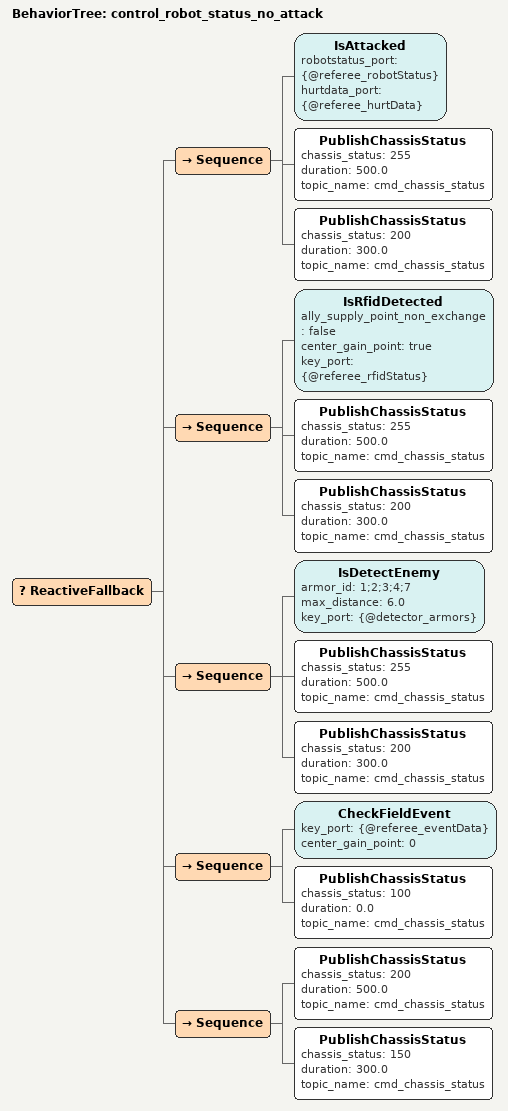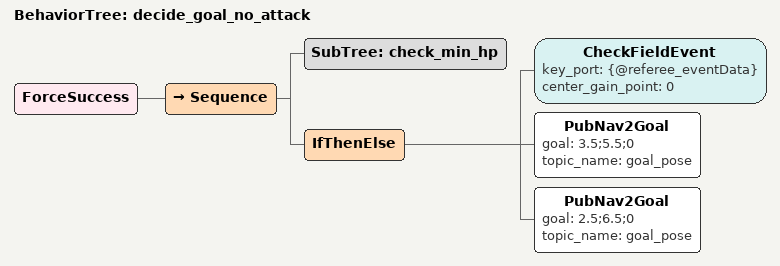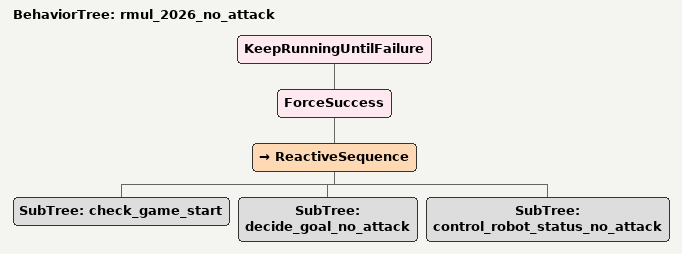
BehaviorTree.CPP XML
<?xml version="1.0" encoding="UTF-8"?>
<root BTCPP_format="4">

  <BehaviorTree ID="control_robot_status_no_attack">
    <ReactiveFallback>
      <Sequence>
        <IsAttacked robotstatus_port="{@referee_robotStatus}"
                    hurtdata_port="{@referee_hurtData}"/>
        <PublishChassisStatus chassis_status="255"
                              duration="500.0"
                              topic_name="cmd_chassis_status"/>
        <PublishChassisStatus chassis_status="200"
                              duration="300.0"
                              topic_name="cmd_chassis_status"/>
      </Sequence>
      <Sequence>
        <IsRfidDetected ally_supply_point_non_exchange="false"
                        center_gain_point="true"
                        key_port="{@referee_rfidStatus}"/>
        <PublishChassisStatus chassis_status="255"
                              duration="500.0"
                              topic_name="cmd_chassis_status"/>
        <PublishChassisStatus chassis_status="200"
                              duration="300.0"
                              topic_name="cmd_chassis_status"/>
      </Sequence>
      <Sequence>
        <IsDetectEnemy armor_id="1;2;3;4;7"
                      max_distance="6.0"
                      key_port="{@detector_armors}"/>
        <PublishChassisStatus chassis_status="255"
                              duration="500.0"
                              topic_name="cmd_chassis_status"/>
        <PublishChassisStatus chassis_status="200"
                              duration="300.0"
                              topic_name="cmd_chassis_status"/>
      </Sequence>
      <Sequence>
        <CheckFieldEvent key_port="{@referee_eventData}"
                          center_gain_point="0"/>
        <PublishChassisStatus chassis_status="100"
                              duration="0.0"
                              topic_name="cmd_chassis_status"/>
      </Sequence>
      <Sequence>
        <PublishChassisStatus chassis_status="200"
                              duration="500.0"
                              topic_name="cmd_chassis_status"/>
        <PublishChassisStatus chassis_status="150"
                              duration="300.0"
                              topic_name="cmd_chassis_status"/>
      </Sequence>
    </ReactiveFallback>
  </BehaviorTree>

  <BehaviorTree ID="decide_goal_no_attack">
    <ForceSuccess>
      <Sequence>
        <SubTree ID="check_min_hp"/>
        <IfThenElse>
          <CheckFieldEvent key_port="{@referee_eventData}"
                            center_gain_point="0"/>
          <!-- 如果没有被占领，选择最近的中心增益点 -->
          <PubNav2Goal goal="3.5;5.5;0"
                      topic_name="goal_pose"/>
          <!-- 被占领，选择目标点 -->
          <PubNav2Goal goal="2.5;6.5;0"
                      topic_name="goal_pose"/>
        </IfThenElse>
      </Sequence>
    </ForceSuccess>
  </BehaviorTree>

  <BehaviorTree ID="rmul_2026_no_attack">
    <KeepRunningUntilFailure>
      <ForceSuccess>
        <ReactiveSequence>
          <SubTree ID="check_game_start"/>
          <SubTree ID="decide_goal_no_attack"/>
          <SubTree ID="control_robot_status_no_attack"/>
        </ReactiveSequence>
      </ForceSuccess>
    </KeepRunningUntilFailure>
  </BehaviorTree>

</root>
